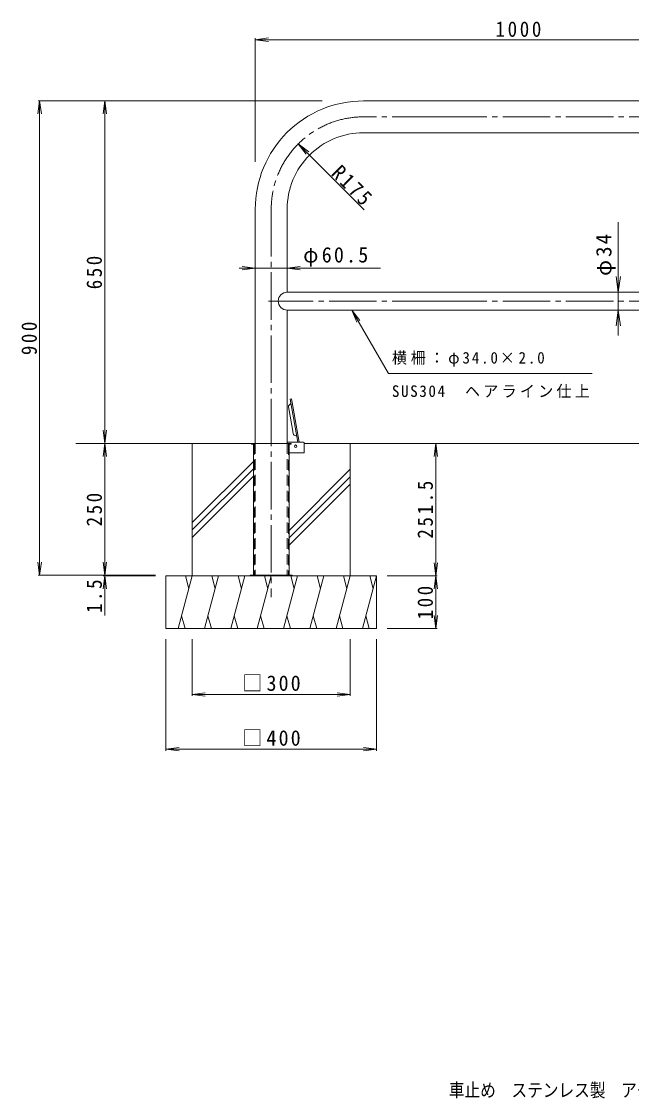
# Model space of a CAD drawing. Units: millimetres, scale not verified. Extents: x -1747 to 1825, y -1370 to 822.
# Drawn here: x -1747 to -588, y -1370 to 674 of the extents above; entities that cross this region are included whole.
import ezdxf
from ezdxf.enums import TextEntityAlignment as Align

# ---------------------------------------------------------------- set-up
doc = ezdxf.new("R2010")
doc.units = ezdxf.units.MM
doc.header["$LTSCALE"] = 10
doc.linetypes.add('CHAIN2', pattern=[12, 9, -1, 1, -1])
doc.linetypes.add('DASHED2', pattern=[3, 2, -1])
for name, color, linetype, lineweight in [('C-0', 4, 'Continuous', 9), ('C-1', 7, 'Continuous', 9), ('C-2', 4, 'Continuous', 9), ('C-3', 3, 'DASHED2', 9), ('C-4', 7, 'Continuous', 9), ('C-5', 7, 'Continuous', 9), ('C-6', 7, 'Continuous', 9), ('C-E', 6, 'Continuous', 5)]:
    doc.layers.add(name, color=color, linetype=linetype, lineweight=lineweight)
doc.layers.add('F-F_F-Fﾚｲﾔ', color=2, linetype='Continuous')
doc.styles.add('ＭＳ ゴシック', font='')
doc.styles.get('ＭＳ ゴシック').set_extended_font_data('MS Gothic')

msp = doc.modelspace()

# ---------------------------------------------------------------- linework, layer by layer
at = {"layer": 'C-0', "color": 7, "linetype": 'CHAIN2'}
for p, q in [((-952.6, 493.22), (-1097.35, 493.22)), ((-952.6, 493.22), (-507.85, 493.22)), ((-1272.35, 318.22), (-1272.35, -418.43)), ((-952.6, 143.47), (-1277.53, 143.47)), ((-952.6, 143.47), (-327.67, 143.47))]:
    msp.add_line(p, q, dxfattribs=at)
at = {"layer": 'C-0'}
for p, q in [((-1309.85, -126.53), (-1309.85, -128.03)), ((-1309.85, -126.53), (-1309.85, -128.03)), ((-1309.85, -126.53), (-1234.85, -126.53)), ((-1309.85, -128.03), (-1306.35, -128.03)), ((-1306.35, -128.03), (-1306.35, -376.53)), ((-1238.35, -128.03), (-1238.35, -376.53)), ((-1234.85, -128.03), (-1238.35, -128.03)), ((-1234.85, -126.53), (-1234.85, -128.03))]:
    msp.add_line(p, q, dxfattribs=at)
at = {"layer": 'C-0', "linetype": 'DASHED2'}
for p, q in [((-1304.85, -128.03), (-1304.85, -376.53)), ((-1239.85, -128.03), (-1239.85, -376.53))]:
    msp.add_line(p, q, dxfattribs=at)
at = {"layer": 'C-0', "color": 7, "linetype": 'CHAIN2'}
msp.add_arc((-1097.35, 318.22), 175, 89.99976, 180, dxfattribs=at)
at = {"layer": 'C-0', "linetype": 'DASHED2'}
for centre, start, end in [((-1306.35, -128.03), 0, 90), ((-1238.35, -128.03), 90, 180)]:
    msp.add_arc(centre, 1.5, start, end, dxfattribs=at)
at = {"layer": 'C-1', "color": 3}
for p, q in [((-1211.1, -124.23), (-1242.1, -124.23)), ((-1209.6, -143.23), (-1209.6, -125.73)), ((-1211.1, -144.73), (-1238.35, -144.73))]:
    msp.add_line(p, q, dxfattribs=at)
at = {"layer": 'C-1'}
for p, q in [((-1312.35, -376.53), (-1312.35, -378.03)), ((-1232.35, -376.53), (-1312.35, -376.53)), ((-1284.85, -376.53), (-1284.85, -378.03)), ((-1259.85, -376.53), (-1259.85, -378.03)), ((-1232.35, -376.53), (-1232.35, -378.03))]:
    msp.add_line(p, q, dxfattribs=at)
at = {"layer": 'C-1', "color": 3}
for centre, start, end in [((-1211.1, -125.73), 0, 90), ((-1211.1, -143.23), 270, 0)]:
    msp.add_arc(centre, 1.5, start, end, dxfattribs=at)
at = {"layer": 'C-2', "color": 3}
for p, q in [((-952.6, 523.47), (-1097.34, 523.47)), ((-952.6, 523.47), (-507.85, 523.47)), ((-952.6, 462.97), (-1097.35, 462.97)), ((-952.6, 462.97), (-507.85, 462.97)), ((-1302.6, 318.22), (-1302.6, -126.53)), ((-1242.1, 318.22), (-1242.1, 160.47)), ((-952.6, 160.47), (-1242.1, 160.47)), ((-952.6, 160.47), (-363.1, 160.47)), ((-952.6, 126.47), (-1242.1, 126.47)), ((-1242.1, 126.47), (-1242.1, -126.53)), ((-952.6, 126.47), (-363.1, 126.47))]:
    msp.add_line(p, q, dxfattribs=at)
at = {"layer": 'C-2'}
for p, q in [((-1239.73, -56.99), (-1232.26, -99.4)), ((-1238.9, -54.35), (-1235.08, -50.53)), ((-1233.92, -42.19), (-1236.18, -42.59)), ((-1221.79, -124.23), (-1236.18, -42.59)), ((-1233.92, -42.19), (-1232.72, -49)), ((-1219.45, -124.23), (-1232.72, -49)), ((-1230.64, -108.56), (-1232.26, -99.4)), ((-1228.97, -110.75), (-1224.06, -113.04))]:
    msp.add_line(p, q, dxfattribs=at)
at = {"layer": 'C-2', "color": 3}
for centre, radius, start, end in [((-1097.35, 318.22), 205.25, 89.99977, 180), ((-1097.35, 318.22), 144.75, 89.9998, 180), ((-1242.1, 143.47), 17, 90, 270)]:
    msp.add_arc(centre, radius, start, end, dxfattribs=at)
at = {"layer": 'C-2'}
for centre, radius, start, end in [((-1236.78, -56.47), 3, 135.00081, 190.00044), ((-1235.58, -50.03), 0.7, 315.00111, 10.00201), ((-1227.69, -108.04), 3, 190.00035, 244.99828), ((-1224.36, -113.68), 0.7, 9.99756, 64.99773)]:
    msp.add_arc(centre, radius, start, end, dxfattribs=at)
at = {"layer": 'C-3'}
for p, q in [((-1302.6, -126.53), (-1302.6, -376.53)), ((-1242.1, -126.53), (-1242.1, -376.53))]:
    msp.add_line(p, q, dxfattribs=at)
at = {"layer": 'C-4'}
for p, q in [((-1302.6, 639.73), (-1277.81, 642.99)), ((-1302.6, 642.73), (-1302.6, 408.14)), ((-1302.6, 639.73), (-1277.81, 636.46)), ((-1302.6, 639.73), (-302.6, 639.73)), ((-1712.22, 523.47), (-1715.48, 498.69)), ((-1715.22, 523.47), (-1175.65, 523.47)), ((-1712.22, 523.47), (-1712.22, -376.53)), ((-1712.22, 523.47), (-1708.95, 498.69)), ((-1588.57, 523.47), (-1591.84, 498.69)), ((-1588.57, 523.47), (-1588.57, -126.53)), ((-1588.57, 523.47), (-1585.31, 498.69)), ((-1221.05, 442.01), (-1201.22, 426.79)), ((-1221.05, 442.01), (-1205.83, 422.17)), ((-1095.99, 316.86), (-1221.05, 442.01)), ((-613.22, 293.05), (-613.22, 78.42)), ((-1064.99, 205.83), (-1333.06, 205.83)), ((-1302.6, 205.83), (-1327.38, 209.09)), ((-1302.6, 205.83), (-1327.38, 202.57)), ((-1302.6, 205.83), (-1302.6, 204.03)), ((-1242.1, 205.83), (-1217.31, 209.09)), ((-1242.1, 205.83), (-1242.1, 204.03)), ((-1242.1, 205.83), (-1217.31, 202.57)), ((-613.22, 160.47), (-617.13, 190.22)), ((-613.22, 160.47), (-609.3, 190.22)), ((-613.22, 160.47), (-610.22, 160.47)), ((-613.22, 126.47), (-617.13, 96.73)), ((-613.22, 126.47), (-610.22, 126.47)), ((-613.22, 126.47), (-609.3, 96.73)), ((-1588.57, -126.53), (-1591.84, -101.74)), ((-1588.57, -126.53), (-1585.31, -101.74)), ((-1588.57, -126.53), (-1591.84, -151.31)), ((-1588.57, -126.53), (-1588.57, -378.03)), ((-1588.57, -126.53), (-1585.31, -151.31)), ((-959.95, -126.53), (-963.21, -151.32)), ((-959.95, -378.03), (-959.95, -126.53)), ((-959.95, -126.53), (-956.69, -151.32)), ((-1712.22, -376.53), (-1715.48, -351.74)), ((-1712.22, -376.53), (-1708.95, -351.74)), ((-1588.57, -376.53), (-1591.84, -351.74)), ((-1588.57, -376.53), (-1591.84, -351.74)), ((-1588.57, -376.53), (-1585.31, -351.74)), ((-1588.57, -376.53), (-1585.31, -351.74)), ((-959.95, -378.03), (-963.21, -353.24)), ((-959.95, -378.03), (-956.69, -353.24)), ((-1715.22, -376.53), (-1492.35, -376.53)), ((-1588.57, -378.03), (-1591.84, -402.81)), ((-1591.57, -378.03), (-1492.35, -378.03)), ((-1588.57, -378.03), (-1585.31, -402.81)), ((-1588.57, -378.03), (-1588.57, -452.98)), ((-956.95, -378.03), (-1052.35, -378.03)), ((-959.95, -378.03), (-963.21, -402.81)), ((-959.95, -478.03), (-959.95, -378.03)), ((-959.95, -378.03), (-956.69, -402.81)), ((-959.95, -478.03), (-963.21, -453.24)), ((-959.95, -478.03), (-956.69, -453.24)), ((-956.95, -478.03), (-1052.35, -478.03)), ((-1472.35, -710.13), (-1472.35, -498.03)), ((-1422.35, -606.02), (-1422.35, -498.03)), ((-1122.35, -606.02), (-1122.35, -498.03)), ((-1072.35, -710.13), (-1072.35, -498.03)), ((-1422.35, -603.02), (-1397.56, -599.76)), ((-1422.35, -603.02), (-1122.35, -603.02)), ((-1422.35, -603.02), (-1397.56, -606.28)), ((-1122.35, -603.02), (-1147.13, -599.76)), ((-1122.35, -603.02), (-1147.13, -606.28)), ((-1472.35, -707.13), (-1447.56, -703.87)), ((-1472.35, -707.13), (-1072.35, -707.13)), ((-1472.35, -707.13), (-1447.56, -710.39)), ((-1072.35, -707.13), (-1097.13, -703.87)), ((-1072.35, -707.13), (-1097.13, -710.39))]:
    msp.add_line(p, q, dxfattribs=at)
at = {"layer": 'C-5'}
for p, q in [((-1119.42, 126.47), (-1049.36, 5.87)), ((-1119.42, 126.47), (-1109.86, 103.38)), ((-1119.42, 126.47), (-1104.21, 106.64)), ((-1049.36, 5.87), (-663.14, 5.87))]:
    msp.add_line(p, q, dxfattribs=at)
at = {"layer": 'C-6', "color": 6, "lineweight": 5}
for p, q in [((-1309.85, -126.53), (-1643.59, -126.53)), ((-1209.6, -126.53), (-395.6, -126.53))]:
    msp.add_line(p, q, dxfattribs=at)
at = {"layer": 'C-E'}
for p, q in [((-1506.56, -126.53), (-1309.85, -126.53)), ((-1422.35, -378.03), (-1422.35, -126.53)), ((-1209.6, -126.53), (-1038.95, -126.53)), ((-1122.35, -378.03), (-1122.35, -126.53)), ((-1306.35, -160.72), (-1422.35, -276.72)), ((-1306.35, -174.86), (-1422.35, -290.86)), ((-1122.35, -175.6), (-1238.35, -291.6)), ((-1306.35, -189), (-1422.35, -305)), ((-1122.35, -189.74), (-1238.35, -305.74)), ((-1122.35, -203.89), (-1238.35, -319.89)), ((-1472.35, -378.03), (-1072.35, -378.03)), ((-1472.35, -478.03), (-1472.35, -378.03)), ((-1422.35, -378.03), (-1449.14, -478.03)), ((-1435.4, -378.03), (-1428.87, -402.38)), ((-1372.35, -378.03), (-1399.14, -478.03)), ((-1385.4, -378.03), (-1378.87, -402.38)), ((-1322.35, -378.03), (-1349.14, -478.03)), ((-1335.4, -378.03), (-1328.87, -402.38)), ((-1272.35, -378.03), (-1299.14, -478.03)), ((-1285.4, -378.03), (-1278.87, -402.38)), ((-1222.35, -378.03), (-1249.14, -478.03)), ((-1235.4, -378.03), (-1228.87, -402.38)), ((-1172.35, -378.03), (-1199.14, -478.03)), ((-1185.4, -378.03), (-1178.87, -402.38)), ((-1122.35, -378.03), (-1149.14, -478.03)), ((-1135.4, -378.03), (-1128.87, -402.38)), ((-1072.35, -378.03), (-1099.14, -478.03)), ((-1085.4, -378.03), (-1078.87, -402.38)), ((-1072.35, -478.03), (-1072.35, -378.03)), ((-1436.09, -478.03), (-1442.62, -453.68)), ((-1386.09, -478.03), (-1392.62, -453.68)), ((-1336.09, -478.03), (-1342.62, -453.68)), ((-1286.09, -478.03), (-1292.62, -453.68)), ((-1236.09, -478.03), (-1242.62, -453.68)), ((-1186.09, -478.03), (-1192.62, -453.68)), ((-1136.09, -478.03), (-1142.62, -453.68)), ((-1086.09, -478.03), (-1092.62, -453.68)), ((-1472.35, -478.03), (-1072.35, -478.03))]:
    msp.add_line(p, q, dxfattribs=at)
at = {"layer": 'C-E', "color": 4, "lineweight": 9}
msp.add_circle((-1226, -132.03), 2.5, dxfattribs=at)

# ---------------------------------------------------------------- texts
at = {"layer": 'C-4', "color": 2, "char_height": 29.33, "attachment_point": 7, "style": 'ＭＳ ゴシック'}
for s, insert in [('\\T1.28;\\W0.9;1000', (-846.35, 644.73)), ('\\T1.22;\\W0.95;φ60.5', (-1211.64, 208.83)), ('\\T1.21;\\W0.95;□300', (-1327.35, -597.02)), ('\\T1.21;\\W0.95;□400', (-1327.35, -701.13))]:
    msp.add_mtext(s, dxfattribs=dict(at, insert=insert))
for s, insert, rotation in [('\\T1.28;\\W0.9;R175', (-1160.66, 383.64), 315), ('\\T1.19;φ34', (-618.22, 191.26), 90), ('\\T1.27;\\W0.9;650', (-1593.57, 165.97), 90), ('\\T1.27;\\W0.9;900', (-1717.22, 40.97), 90), ('\\T1.28;\\W0.9;251.5', (-964.95, -307.28), 90), ('\\T1.27;\\W0.9;250', (-1593.57, -284.03), 90), ('\\T1.27;\\W0.9;1.5', (-1593.57, -448.45), 90), ('\\T1.27;\\W0.9;100', (-964.95, -460.53), 90)]:
    msp.add_mtext(s, dxfattribs=dict(at, insert=insert, rotation=rotation))
at = {"layer": 'C-5', "char_height": 21.99, "attachment_point": 7, "style": 'ＭＳ ゴシック'}
for s, insert in [('\\T1.25;\\W0.95;横柵：φ34.0×2.0', (-1043.14, 19.02)), ('\\T1.22;\\W0.95;SUS304\u3000ヘアライン仕上', (-1043.14, -40.72))]:
    msp.add_mtext(s, dxfattribs=dict(at, insert=insert))
at = {"layer": 'F-F_F-Fﾚｲﾔ', "style": 'ＭＳ ゴシック', "width": 0.85}
msp.add_text('車止め\u3000ステンレス製\u3000アーチ型横バー付\u3000脱着式\u3000スチール製蓋\u3000鍵付\u3000ＹＡＷ６Ｌ１０－ＤＬ', height=25.66, dxfattribs=at).set_placement((-935, -1374.79), align=Align.BOTTOM_LEFT)

doc.saveas('drawing.dxf')
